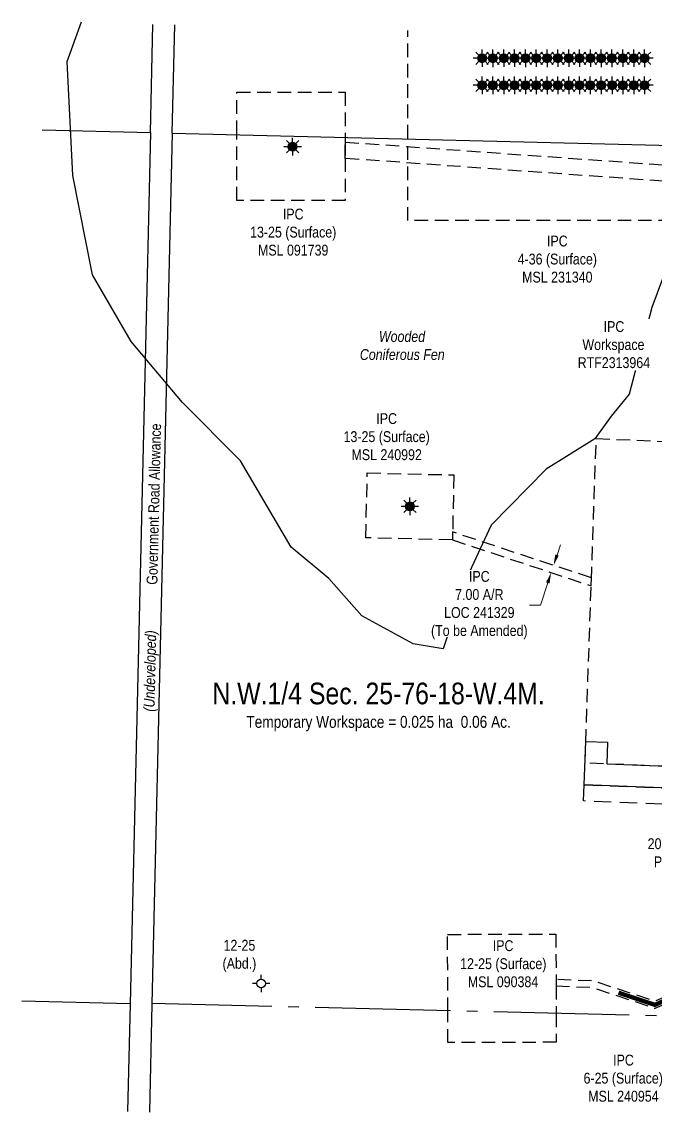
# Model space of a CAD drawing. Extents: x 394645 to 397219, y 6164206 to 6166343.
# Drawn here: x 394645 to 395229, y 6164249 to 6165256 of the extents above; entities that cross this region are included whole.
import ezdxf
from ezdxf.enums import TextEntityAlignment as Align

# ---------------------------------------------------------------- set-up
doc = ezdxf.new("R2010")
doc.units = 0
doc.header["$LTSCALE"] = 5
doc.header["$PDSIZE"] = 0.5
for name, pattern in [('foc-ACCESSROAD', [3.75, 2.5, -1.25]), ('foc-QUARTERLINE', [33, 25, -3, 2, -3]), ('HIDDEN2', [4.7625, 3.175, -1.5875])]:
    doc.linetypes.add(name, pattern=pattern)
doc.layers.get('Defpoints').update_dxf_attribs({"color": 9})
for name, color, linetype in [('AS-ROADS', 254, 'Continuous'), ('C-AR', 13, 'foc-ACCESSROAD'), ('C-RW', 13, 'Continuous'), ('C-SYMBOL', 7, 'Continuous'), ('C-WS', 13, 'foc-ACCESSROAD'), ('C-WS-S', 8, 'Continuous'), ('L-AREAWORK', 7, 'Continuous'), ('L-ROAD-T', 7, 'Continuous'), ('L-SEC', 7, 'Continuous'), ('L-SECQ', 8, 'foc-QUARTERLINE'), ('T-EXISTING TFA', 220, 'HIDDEN2'), ('T-EXISTING TFA-T', 220, 'Continuous'), ('WETLAND', 143, 'Continuous'), ('WETLAND-T', 146, 'Continuous')]:
    doc.layers.add(name, color=color, linetype=linetype)
for name, color, linetype, lineweight in [('C-AR-T', 13, 'Continuous', 9), ('C-RW-T', 13, 'Continuous', 9), ('C-WS-T', 13, 'Continuous', 9), ('T-TEXT', 48, 'Continuous', 18)]:
    doc.layers.add(name, color=color, linetype=linetype, lineweight=lineweight)
doc.styles.add('100L', font='ARIALN.TTF', dxfattribs={"height": 11})
doc.styles.add('175L', font='ARIALN.TTF', dxfattribs={"height": 20})
doc.styles.add('80CG', font='ARIALN.TTF', dxfattribs={"height": 10})
doc.styles.add('80L', font='ARIALN.TTF', dxfattribs={"height": 10})
doc.styles.add('80LS', font='ARIALNI.TTF', dxfattribs={"height": 10})
doc.dimstyles.new('Compass 5 000', dxfattribs={"dimscale": 5, "dimtxt": 9, "dimasz": 2, "dimexe": 0.2, "dimexo": 0.0625, "dimgap": 0.5, "dimtad": 0, "dimtih": 1, "dimtoh": 1, "dimzin": 0, "dimdsep": 46, "dimtxsty": '80CG', "dimcen": 0.1, "dimse1": 1, "dimse2": 1, "dimclrd": 256, "dimclrt": 256, "dimaunit": 1, "dimadec": 4, "dimazin": 0, "dimtfac": 0.06, "dimtofl": 0, "dimtmove": 0, "dimatfit": 1, "dimfxl": 0.2, "dimtolj": 1, "dimtzin": 0, "dimlwd": -1, "dimarcsym": 0})

# ---------------------------------------------------------------- blocks, each defined once
blk = doc.blocks.new('*D386')
at = {"layer": 'C-RW-T', "transparency": 16777216}
for p, q in [((395312, 6164575.5), (395312.4, 6164585.5)), ((395310.5, 6164535.5), (395309, 6164496.7)), ((395309, 6164496.7), (395299, 6164496.7))]:
    blk.add_line(p, q, dxfattribs=at)
for points in [[(395310.4, 6164575.5), (395313.7, 6164575.4), (395311.6, 6164565.5)], [(395308.8, 6164535.6), (395312.1, 6164535.4), (395310.9, 6164545.5)]]:
    blk.add_solid(points, dxfattribs=at)
at = {"layer": 'Defpoints', "color": 0, "transparency": 16777216}
for p in [(395265.9, 6164567.2), (395265.1, 6164547.3), (395310.9, 6164545.5)]:
    blk.add_point(p, dxfattribs=at)
at = {"layer": 'C-RW-T', "transparency": 16777216, "insert": (395259.4, 6164496.7), "char_height": 10, "attachment_point": 5, "style": '80CG'}
blk.add_mtext('\\A1;IPC\\P20.00 P/L R/W\\PPLA 231194', dxfattribs=at)
blk = doc.blocks.new('GABD')
for p, q in [((-0.81, 0), (-1.62, 0)), ((0, 0.81), (0, 1.62)), ((1.62, 0), (0.81, 0)), ((0, -0.81), (0, -1.62))]:
    blk.add_line(p, q)
blk.add_circle((0, 0), 0.8)
blk = doc.blocks.new('GAS')
h = blk.add_hatch(color=255)
h.dxf.hatch_style = 1
edge = h.paths.add_edge_path()
edge.add_arc((0, 0), 0.9, 0, 360)
for p, q in [((-0.81, 0), (-1.62, 0)), ((-0.57, 0.57), (-1.14, 1.14)), ((0, 0.81), (0, 1.62)), ((0.57, 0.57), (1.14, 1.14)), ((1.62, 0), (0.81, 0)), ((-0.57, -0.57), (-1.14, -1.14)), ((0, -0.81), (0, -1.62)), ((1.14, -1.14), (0.57, -0.57))]:
    blk.add_line(p, q)
blk.add_circle((0, 0), 0.8)
blk = doc.blocks.new('*D409')
at = {"layer": 'C-AR-T', "transparency": 16777216}
for p, q in [((395138.5, 6164763.3), (395141.6, 6164772.8)), ((395130, 6164737.7), (395123.2, 6164717.1)), ((395123.2, 6164717.1), (395113.2, 6164717.1))]:
    blk.add_line(p, q, dxfattribs=at)
for points in [[(395136.9, 6164763.8), (395140.1, 6164762.8), (395135.3, 6164753.8)], [(395128.4, 6164738.2), (395131.6, 6164737.1), (395133.1, 6164747.2)]]:
    blk.add_solid(points, dxfattribs=at)
at = {"layer": 'Defpoints', "color": 0, "transparency": 16777216}
for p in [(395135.3, 6164753.8), (395149.5, 6164749.1), (395147.3, 6164742.5)]:
    blk.add_point(p, dxfattribs=at)
at = {"layer": 'C-AR-T', "transparency": 16777216, "insert": (395066.8, 6164717.1), "char_height": 10, "attachment_point": 5, "style": '80CG', "bg_fill": 3, "box_fill_scale": 1.1, "bg_fill_color": 256, "bg_fill_true_color": 13158600, "bg_fill_transparency": 0}
blk.add_mtext('\\A1;IPC\\P7.00 A/R\\PLOC 241329\\P(To be Amended)', dxfattribs=at)

msp = doc.modelspace()

# ---------------------------------------------------------------- linework, layer by layer
at = {"layer": 'AS-ROADS', "const_width": 3.999, "flags": 128}
msp.add_lwpolyline([(395606.298, 6164378.943), (395568.374, 6164372.727), (395505.881, 6164375.319), (395448.094, 6164361.685), (395392.035, 6164373.149), (395350.032, 6164358.976), (395265.308, 6164364.09), (395228.939, 6164347.981), (395195.273, 6164359.201)], dxfattribs=at)
at = {"layer": 'C-AR'}
for points in [[(395442.324, 6165108.834), (395442.321, 6165093.801), (394943.128, 6165129.626), (394943.125, 6165144.659), (395442.324, 6165108.834)], [(395041.944, 6164777.331), (395170.017, 6164734.954), (395170.269, 6164742.244), (395042.157, 6164784.634), (395041.983, 6164777.33)]]:
    msp.add_lwpolyline(points, close=True, dxfattribs=at)
at = {"layer": 'C-AR', "flags": 128}
msp.add_lwpolyline([(395137.65, 6164365.417), (395171.077, 6164364.104), (395229.092, 6164344.769), (395265.856, 6164361.053), (395350.436, 6164355.947), (395392.227, 6164370.049), (395448.14, 6164358.615), (395506.169, 6164372.306), (395568.556, 6164369.718), (395606.326, 6164375.909), (395658.406, 6164368.447), (395698.47, 6164375.154), (395728.314, 6164378.02), (395778.631, 6164378.705), (395793.622, 6164378.423), (395793.861, 6164384.413), (395777.861, 6164384.696), (395727.985, 6164384.014), (395696.64, 6164380.997), (395657.646, 6164374.397), (395606.27, 6164381.977), (395568.192, 6164375.736), (395505.593, 6164378.332), (395448.048, 6164364.755), (395391.843, 6164376.249), (395349.628, 6164362.005), (395264.76, 6164367.127), (395228.786, 6164351.193), (395172.166, 6164370.063), (395137.629, 6164371.42)], close=True, dxfattribs=at)
at = {"layer": 'C-RW'}
msp.add_lwpolyline([(395165.065, 6164591.187), (395185.046, 6164590.498), (395184.354, 6164570.427), (395846.583, 6164544.614), (395846.367, 6164529.617), (395784.206, 6164532.04), (395784.025, 6164527.045), (395163.687, 6164551.225)], close=True, dxfattribs=at)
at = {"layer": 'C-WS'}
for points in [[(395300.83, 6164923.504), (395300.827, 6165072.159), (395000.909, 6165072.15), (395000.934, 6165148.152), (395000.938, 6165247.596)], [(395790.176, 6164696.297), (395784.751, 6164547.024), (395574.888, 6164555.178), (395164.376, 6164571.206), (395174.704, 6164870.81), (395300.838, 6164865.794), (395300.794, 6164923.504), (395634.215, 6164912.859), (395834.134, 6164905.02), (395828.944, 6164771.165), (395812.549, 6164740.56), (395790.176, 6164696.297)]]:
    msp.add_lwpolyline(points, dxfattribs=at)
for points in [[(394943.133, 6165090.715), (394843.186, 6165090.728), (394843.179, 6165152.124), (394843.175, 6165190.701), (394943.114, 6165190.681), (394943.124, 6165149.597), (394943.125, 6165144.659), (394943.128, 6165129.626), (394943.133, 6165090.715)], [(395043.414, 6164837.292), (395041.983, 6164777.33), (394962.034, 6164779.238), (394963.465, 6164839.199)], [(395137.828, 6164313.434), (395037.865, 6164313.092), (395037.764, 6164342.41), (395037.523, 6164413.055), (395137.485, 6164413.397), (395137.629, 6164371.42), (395137.65, 6164365.417), (395137.736, 6164339.924), (395137.828, 6164313.434)]]:
    msp.add_lwpolyline(points, close=True, dxfattribs=at)
at = {"layer": 'L-SEC'}
for p, q in [((394763.294, 6165153.442, 602.197), (394765.584, 6165253.38, 602.197)), ((394783.398, 6165152.981, 602.197), (394785.687, 6165252.877, 602.197)), ((394663.36, 6165155.875, 602.197), (394763.294, 6165153.442, 602.197)), ((394763.294, 6165153.442, 602.197), (394744.556, 6164349.014, 602.197)), ((394783.398, 6165152.974, 602.197), (394764.66, 6164348.546, 602.197)), ((394744.556, 6164349.014, 602.197), (394742.228, 6164249.366, 602.197)), ((394764.66, 6164348.544, 602.197), (394762.332, 6164248.863, 602.197))]:
    msp.add_line(p, q, dxfattribs=at)
at = {"layer": 'L-SEC', "flags": 128}
msp.add_lwpolyline([(394783.392, 6165152.935), (396392.984, 6165113.29)], dxfattribs=at)
at = {"layer": 'L-SECQ'}
for p, q in [((394744.556, 6164349.014, 602.197), (394644.622, 6164351.485, 602.197)), ((395535.128, 6164330.222), (394764.679, 6164349.341))]:
    msp.add_line(p, q, dxfattribs=at)
at = {"layer": 'T-EXISTING TFA'}
msp.add_lwpolyline([(395163.687, 6164551.225), (395784.025, 6164527.045), (395783.48, 6164512.06), (395163.013, 6164536.245), (395163.687, 6164551.225)], close=True, dxfattribs=at)
at = {"layer": 'WETLAND'}
msp.add_lwpolyline([(395244.755, 6165042.303), (395226.035, 6164991.837), (395204.992, 6164911.87), (395188.358, 6164891.568), (395173.475, 6164870.788), (395128.418, 6164842.507), (395077.883, 6164791.06), (395055.496, 6164743.275), (395033.529, 6164676.59), (395005.859, 6164681.206), (394958.291, 6164707.356), (394927.799, 6164741.581), (394893.241, 6164770.756), (394846.498, 6164850.465), (394792.967, 6164904.14), (394745.63, 6164960.477), (394709.929, 6165022.184), (394691.81, 6165113.833), (394686.557, 6165219.084), (394699.742, 6165255.727)], dxfattribs=at)

# ---------------------------------------------------------------- block references
at = {"layer": 'C-WS-S'}
for name, p, xscale, yscale, zscale in [('GAS', (395069.292, 6165222.102), 5, 5, 5), ('GAS', (395079.305, 6165222.092), 5, 5, 5), ('GAS', (395089.32, 6165222.106), 5, 5, 5), ('GAS', (395099.289, 6165222.135), 5, 5, 5), ('GAS', (395109.321, 6165222.09), 5, 5, 5), ('GAS', (395119.323, 6165222.123), 5, 5, 5), ('GAS', (395129.295, 6165222.075), 5, 5, 5), ('GAS', (395139.298, 6165222.112), 5, 5, 5), ('GAS', (395149.272, 6165222.113), 5, 5, 5), ('GAS', (395159.277, 6165222.128), 5, 5, 5), ('GAS', (395169.288, 6165222.142), 5, 5, 5), ('GAS', (395179.267, 6165222.091), 5, 5, 5), ('GAS', (395189.244, 6165222.078), 5, 5, 5), ('GAS', (395199.259, 6165222.109), 5, 5, 5), ('GAS', (395209.276, 6165222.103), 5, 5, 5), ('GAS', (395219.256, 6165222.089), 5, 5, 5), ('GAS', (395069.304, 6165197.12), 5, 5, 5), ('GAS', (395079.268, 6165197.08), 5, 5, 5), ('GAS', (395089.308, 6165197.095), 5, 5, 5), ('GAS', (395099.315, 6165197.1), 5, 5, 5), ('GAS', (395109.292, 6165197.109), 5, 5, 5), ('GAS', (395119.296, 6165197.114), 5, 5, 5), ('GAS', (395129.297, 6165197.136), 5, 5, 5), ('GAS', (395139.291, 6165197.108), 5, 5, 5), ('GAS', (395149.285, 6165197.104), 5, 5, 5), ('GAS', (395159.289, 6165197.132), 5, 5, 5), ('GAS', (395169.249, 6165197.068), 5, 5, 5), ('GAS', (395179.283, 6165197.112), 5, 5, 5), ('GAS', (395189.272, 6165197.129), 5, 5, 5), ('GAS', (395199.275, 6165197.082), 5, 5, 5), ('GAS', (395209.253, 6165197.108), 5, 5, 5), ('GAS', (395219.261, 6165197.116), 5, 5, 5), ('GAS', (394894.553, 6165140.43), 4.998209999999943, 4.998209999999943, 4.998209999999943), ('GAS', (395002.725, 6164808.264), 5, 5, 5), ('GABD', (394865.446, 6164367.668), 4.999999999999941, 4.999999999999941, 4.999999999999941)]:
    msp.add_blockref(name, p, dxfattribs=dict(at, xscale=xscale, yscale=yscale, zscale=zscale))

# ---------------------------------------------------------------- texts
at = {"layer": 'C-SYMBOL', "color": 3, "style": '175L'}
msp.add_text('N.W.1/4 Sec. 25-76-18-W.4M.', height=19.99284, dxfattribs=at).set_placement((394973.841, 6164619.519), align=Align.BOTTOM_CENTER)
at = {"layer": 'C-WS-T', "insert": (394845.44, 6164393.149), "char_height": 9.9964, "width": 30.587, "attachment_point": 5, "style": '80CG'}
msp.add_mtext('\\A1;12-25\\P(Abd.)', dxfattribs=at)
at = {"layer": 'C-WS-T', "char_height": 9.99976, "attachment_point": 1, "style": '80L'}
for s, insert in [('\\pi36.144;IPC\\P\\pi6.0765;12-25 (Surface)\\P\\pi13.136;MSL 090384', (395043.078, 6164407.645)), ('\\pi36.144;IPC\\P\\pi8.8527;6-25 (Surface)\\P\\pi13.136;MSL 240954', (395154.148, 6164301.962))]:
    msp.add_mtext_dynamic_manual_height_columns(s, width=89.81821, gutter_width=50.018, heights=[0], dxfattribs=dict(at, insert=insert))
at = {"layer": 'L-AREAWORK', "color": 5, "style": '100L'}
msp.add_text('Temporary Workspace = 0.025 ha  0.06 Ac.', height=10.99606, dxfattribs=at).set_placement((394973.841, 6164600.484), align=Align.BOTTOM_CENTER)
at = {"layer": 'L-ROAD-T', "style": '80L'}
msp.add_text('Government Road Allowance', height=9.99642, rotation=88.665632, dxfattribs=at).set_placement((394766.438, 6164810.386), align=Align.MIDDLE_CENTER)
at = {"layer": 'T-TEXT', "style": '80LS'}
msp.add_text('(Undeveloped)', height=9.99642, rotation=88.665632, dxfattribs=at).set_placement((394762.848, 6164656.296), align=Align.MIDDLE_CENTER)

# ---------------------------------------------------------------- dimensions: what is measured, and where the dimension line sits
at = {"layer": 'C-RW-T'}
dim = msp.add_linear_dim(base=(395310.858, 6164545.488), p1=(395265.899, 6164567.249), p2=(395265.121, 6164547.271), angle=267.767786, text='IPC\\P20.00 P/L R/W\\PPLA 231194', dimstyle='Compass 5 000', dxfattribs=at)
dim.commit()
dim.dimension.update_dxf_attribs({"geometry": '*D386', "text_midpoint": (395259.417, 6164496.693), "dimtype": 161})

# ---------------------------------------------------------------- next in the draw order: texts
at = {"layer": 'C-WS-T', "char_height": 9.99642, "width": 78.96667, "attachment_point": 5, "style": '80CG', "bg_fill": 2}
for s, insert in [('\\A1;IPC\\P13-25 (Surface)\\PMSL 091739', (394895.062, 6165061.469)), ('\\A1;IPC\\P13-25 (Surface)\\PMSL 240992', (394981.323, 6164872.605))]:
    msp.add_mtext(s, dxfattribs=dict(at, insert=insert))
at = {"layer": 'C-WS-T', "insert": (395138.799, 6165036.584), "char_height": 9.99642, "width": 78.96667, "attachment_point": 5, "style": '80CG', "bg_fill": 3, "box_fill_scale": 1.15, "bg_fill_color": 256, "bg_fill_true_color": 256, "bg_fill_transparency": 0}
msp.add_mtext('\\A1;IPC\\P4-36 (Surface)\\PMSL 231340', dxfattribs=at)
at = {"layer": 'T-EXISTING TFA-T', "insert": (395157.084, 6164979.33), "char_height": 9.99633, "attachment_point": 1, "style": '80L', "bg_fill": 3, "box_fill_scale": 1.2, "bg_fill_color": 256, "bg_fill_transparency": 0}
msp.add_mtext_dynamic_manual_height_columns('\\pi24.424;IPC\\P\\pi4.8743;Workspace\\P\\pi0.48979;RTF2313964', width=66.37168, gutter_width=50, heights=[0], dxfattribs=at)
at = {"layer": 'WETLAND-T', "insert": (394953.899, 6164970.135), "char_height": 9.99633, "attachment_point": 1, "style": '80L', "bg_fill": 3, "box_fill_scale": 1.1, "bg_fill_color": 256, "bg_fill_transparency": 0}
msp.add_mtext_dynamic_manual_height_columns('\\pi20.262;{\\fArial Narrow|b0|i1|c0|p34;Wooded \\P\\pi2.6629;Coniferous Fen}', width=82.30302, gutter_width=50, heights=[0], dxfattribs=at)

# ---------------------------------------------------------------- next in the draw order: dimensions: what is measured, and where the dimension line sits
at = {"layer": 'C-AR-T'}
dim = msp.add_linear_dim(base=(395135.347, 6164753.799), p1=(395147.32, 6164742.464), p2=(395149.519, 6164749.11), angle=71.691631, text='IPC\\P7.00 A/R\\PLOC 241329\\P(To be Amended)', dimstyle='Compass 5 000', override={"dimtfill": 1}, dxfattribs=at)
dim.commit()
dim.dimension.update_dxf_attribs({"geometry": '*D409', "text_midpoint": (395066.824, 6164717.104), "dimtype": 161})

doc.saveas('drawing.dxf')
